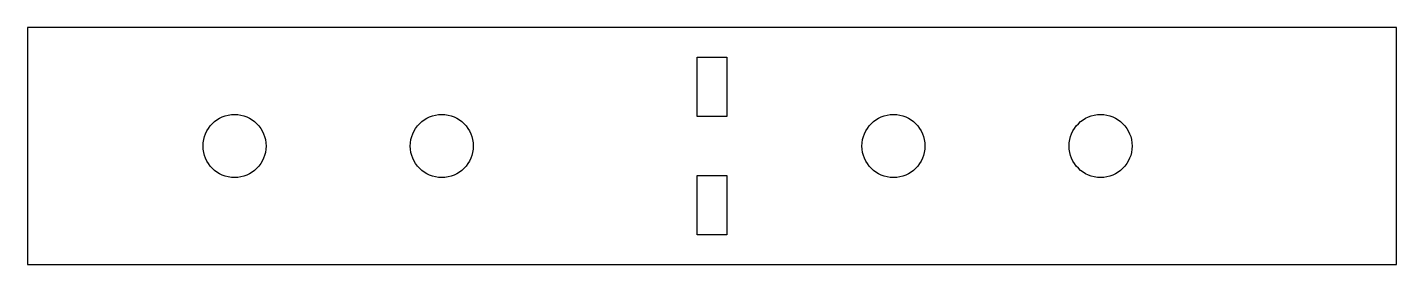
# Model space of a CAD drawing. Header units: inches. Extents: x 0 to 5.78, y -1 to 0.
import ezdxf

# ---------------------------------------------------------------- set-up
doc = ezdxf.new("R2010")
doc.units = ezdxf.units.IN
doc.header["$MEASUREMENT"] = 0

msp = doc.modelspace()

# ---------------------------------------------------------------- linework, layer by layer
for points in [[(5.7827, 0), (0, 0), (0, -1), (5.7827, -1)], [(2.8284, -0.375), (2.8284, -0.125), (2.9534, -0.125), (2.9534, -0.375)], [(2.9534, -0.625), (2.9534, -0.875), (2.8284, -0.875), (2.8284, -0.625)]]:
    msp.add_lwpolyline(points, close=True)
for centre in [(0.875, -0.5), (1.75, -0.5), (3.6577, -0.5), (4.5327, -0.5)]:
    msp.add_circle(centre, 0.133)

doc.saveas('drawing.dxf')
